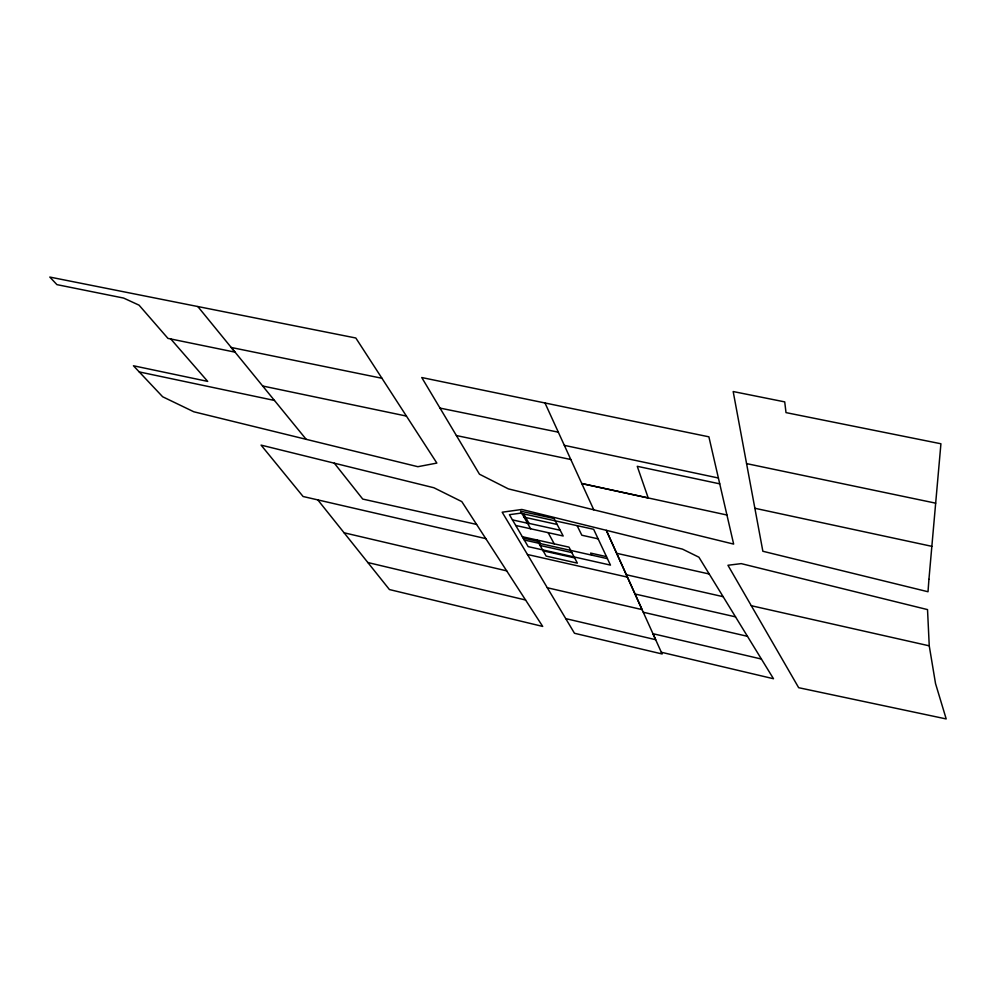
<?xml version="1.0" encoding="UTF-8"?>
<svg xmlns="http://www.w3.org/2000/svg" width="996" height="996" viewBox="0 0 996 996"><rect width="100%" height="100%" fill="white"/><g stroke="black" fill="none" stroke-linecap="round" stroke-linejoin="round"><path stroke-width="1.49" d="M170.777 338.976L207.691 381.393L133.439 365.769L162.647 396.757L193.822 411.784L417.859 466.701L436.858 463.078L381.941 378.268L231.234 347.467L306.17 439.323M440.008 408.099L558.32 432.164M746.577 463.613L935.667 503.167M262.658 386L406.393 416.067M456.392 435.551L570.808 459.505M564.334 445.349L718.39 478.005L733.654 544.102L508.346 488.874L479.474 474.208L421.756 377.534L708.891 436.821L718.39 478.005M139.228 371.919L274.46 400.454M719.735 483.844L637.253 466.302L648.209 497.95L581.764 483.546L726.943 515.019M754.881 508.271L931.845 546.331M524.045 517.161L557.15 524.456M527.37 523.025L560.188 530.27M512.467 519.9L529.15 523.585L523.684 513.911M598.123 538.836L581.826 535.226L577.12 525.651M515.741 525.477L563.176 535.997L554.05 518.518L520.659 511.185L530.631 528.776M547.314 587.752L642.059 609.602L606.315 530.32L616.649 553.303L709.227 573.995M476.586 524.419L362.731 499.071L334.32 463.19M522.352 536.72L569.002 547.14L577.356 563.138L546.132 556.104L536.993 539.994M523.112 538.014L539.346 541.637L540.479 543.629M606.489 556.64L590.628 553.091L591.624 555.108M540.093 545.459L571.829 552.568M524.27 539.994L607.436 558.656M543.131 550.825L574.617 557.897M751.308 605.717L929.243 645.831L935.53 683.567L946.2 718.938L798.668 687.701L727.939 565.267L741.223 563.624L927.525 609.602L929.243 645.831M626.335 574.754L723.133 596.679M616.649 553.303L661.332 652.255L773.494 678.737L698.918 557.212L682.497 549.132L521.867 509.466L502.183 512.205L527.457 554.498L627.418 577.132M635.025 594.002L735.521 616.86M485.799 538.624L303.083 496.506L261.077 445.112L433.895 487.754L461.808 501.611L542.696 626.422L389.436 589.557L317.811 499.905M643.254 612.241L747.473 636.32M344.081 532.785L506.69 570.87M761.43 659.053L652.965 633.705L655.679 639.706L565.74 618.628M367.835 562.528L525.564 600.003M197.831 306.544L235.056 352.161L167.951 338.391L139.054 305.162L123.616 298.065L56.934 284.632L49.8 277.062L355.821 338.005L381.941 378.268M527.457 554.498L574.48 633.269L662.116 653.974L661.332 652.255M548.149 532.661L554.224 543.841M544.986 402.969L593.778 509.815M928.932 579.348L928.011 591.749L762.861 551.261L733.181 391.54L784.724 401.886L786.006 412.618L940.921 443.768L928.932 579.348M520.41 513.189L509.404 514.683L528.166 546.63L610.461 565.106L593.641 529.287L520.41 513.189"/></g></svg>
